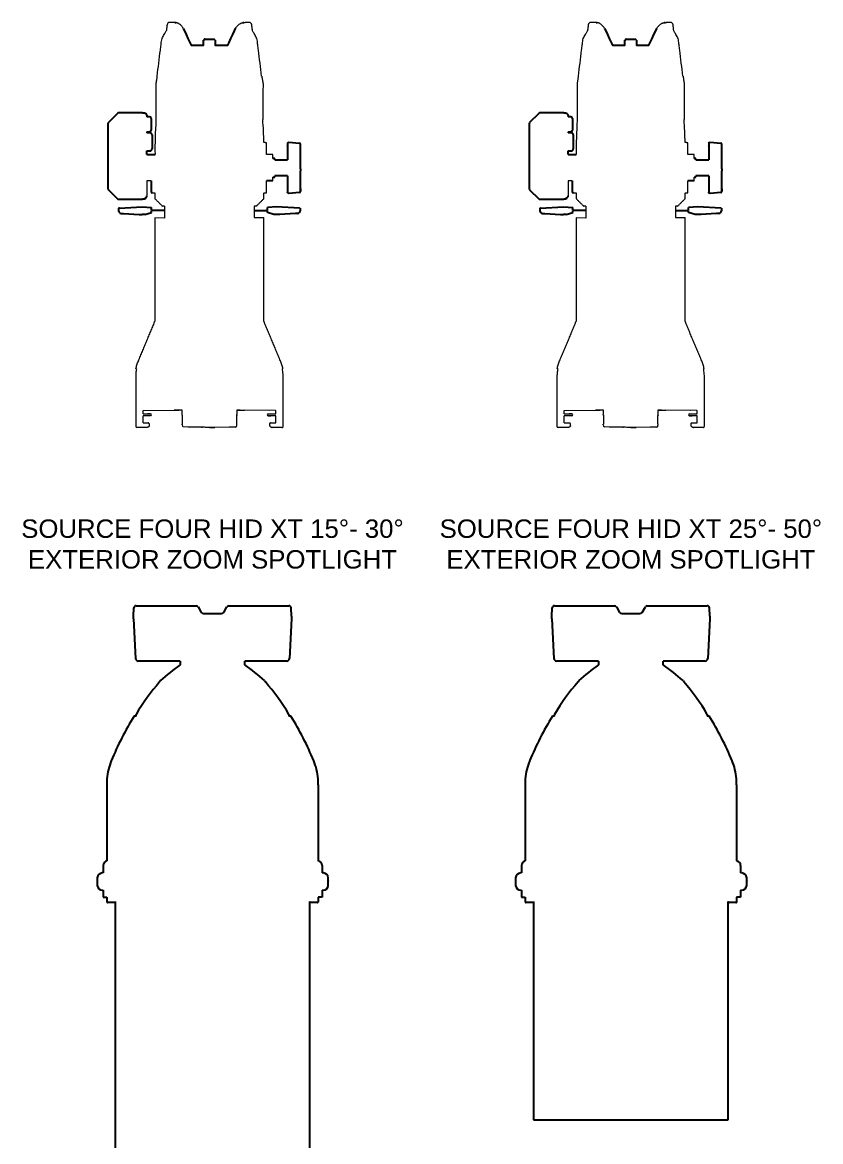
# Model space of a CAD drawing. Header units: inches. Extents: x 0 to 310, y 0 to 246.
# Drawn here: x 1.6 to 39.5, y 48.2 to 101.3 of the extents above; entities that cross this region are included whole.
import ezdxf

# ---------------------------------------------------------------- set-up
doc = ezdxf.new("R2010")
doc.units = ezdxf.units.IN
doc.header["$MEASUREMENT"] = 0
doc.linetypes.add('SLD-Solid', pattern=[0])
doc.layers.add('TEXT', color=1, linetype='Continuous')
doc.styles.add('ARIAL', font='arial.ttf')

msp = doc.modelspace()

# ---------------------------------------------------------------- linework, layer by layer
at = {"linetype": 'SLD-Solid', "lineweight": 15}
for p, q in [((8.781, 101.345), (8.588, 101.345)), ((12.362, 101.345), (12.167, 101.345)), ((28.778, 101.345), (28.586, 101.345)), ((32.359, 101.345), (32.165, 101.345)), ((7.99, 98.795), (7.996, 98.795)), ((27.987, 98.795), (27.994, 98.795)), ((13.189, 95.061), (13.189, 95.628)), ((33.187, 95.061), (33.187, 95.628)), ((7.51, 95.061), (7.51, 95.062)), ((13.486, 94.873), (13.486, 95.061)), ((27.508, 95.061), (27.508, 95.062)), ((33.484, 94.873), (33.484, 95.061)), ((7.703, 93.811), (7.703, 93.306)), ((13.189, 93.248), (13.189, 93.811)), ((13.486, 93.811), (13.486, 93.998)), ((27.701, 93.811), (27.701, 93.306)), ((33.187, 93.248), (33.187, 93.811)), ((33.484, 93.811), (33.484, 93.998)), ((8.346, 92.612), (8.245, 92.612)), ((8.346, 92.612), (8.346, 92.325)), ((12.604, 92.612), (12.604, 92.325)), ((12.705, 92.612), (12.604, 92.612)), ((28.344, 92.612), (28.243, 92.612)), ((28.344, 92.612), (28.344, 92.325)), ((32.602, 92.612), (32.602, 92.325)), ((32.703, 92.612), (32.602, 92.612)), ((8.346, 92.429), (7.723, 92.429)), ((8.346, 92.399), (7.723, 92.399)), ((8.346, 92.047), (7.89, 92.051)), ((8.346, 92.325), (8.346, 92.047)), ((12.604, 92.429), (13.227, 92.429)), ((12.604, 92.399), (13.227, 92.399)), ((12.604, 92.325), (12.604, 92.07)), ((12.604, 92.07), (13.06, 92.074)), ((28.344, 92.429), (27.721, 92.429)), ((28.344, 92.399), (27.721, 92.399)), ((28.344, 92.047), (27.888, 92.051)), ((28.344, 92.325), (28.344, 92.047)), ((32.602, 92.429), (33.225, 92.429)), ((32.602, 92.399), (33.225, 92.399)), ((32.602, 92.325), (32.602, 92.07)), ((32.602, 92.07), (33.058, 92.074)), ((7.874, 87.138), (7.89, 87.138)), ((13.076, 87.138), (13.06, 87.138)), ((27.871, 87.138), (27.888, 87.138)), ((33.074, 87.138), (33.058, 87.138)), ((7.001, 84.878), (6.986, 84.878)), ((7.012, 84.878), (7.001, 84.878)), ((13.937, 84.878), (13.949, 84.878)), ((13.949, 84.878), (13.964, 84.878)), ((26.999, 84.878), (26.984, 84.878)), ((27.01, 84.878), (26.999, 84.878)), ((33.935, 84.878), (33.947, 84.878)), ((33.947, 84.878), (33.962, 84.878)), ((7.325, 82.747), (7.325, 82.91)), ((7.325, 82.91), (7.337, 82.91)), ((7.325, 82.747), (7.684, 82.744)), ((7.684, 82.649), (7.325, 82.646)), ((7.325, 82.316), (7.325, 82.646)), ((7.337, 82.91), (9.002, 82.924)), ((7.686, 82.744), (7.557, 82.745)), ((7.684, 82.649), (7.557, 82.648)), ((7.684, 82.744), (7.686, 82.744)), ((7.686, 82.649), (7.684, 82.649)), ((9.179, 82.926), (8.805, 82.923)), ((9.002, 82.924), (9.033, 82.925)), ((9.179, 82.926), (9.033, 82.925)), ((9.179, 82.926), (9.161, 82.926)), ((9.176, 82.694), (9.176, 82.697)), ((9.179, 82.715), (9.179, 82.926)), ((9.179, 82.676), (9.179, 82.262)), ((11.917, 82.925), (11.772, 82.926)), ((11.772, 82.926), (12.145, 82.923)), ((11.772, 82.926), (11.772, 82.726)), ((11.772, 82.274), (11.772, 82.665)), ((11.774, 82.683), (11.774, 82.709)), ((11.917, 82.925), (11.948, 82.924)), ((13.613, 82.91), (11.948, 82.924)), ((13.308, 82.912), (12.145, 82.923)), ((13.264, 82.744), (13.267, 82.744)), ((13.267, 82.649), (13.264, 82.649)), ((13.264, 82.649), (13.393, 82.648)), ((13.267, 82.744), (13.625, 82.747)), ((13.267, 82.744), (13.393, 82.745)), ((13.625, 82.646), (13.267, 82.649)), ((13.613, 82.91), (13.625, 82.91)), ((13.625, 82.747), (13.625, 82.91)), ((13.625, 82.316), (13.625, 82.646)), ((27.323, 82.747), (27.323, 82.91)), ((27.323, 82.91), (27.335, 82.91)), ((27.323, 82.747), (27.681, 82.744)), ((27.681, 82.649), (27.323, 82.646)), ((27.323, 82.316), (27.323, 82.646)), ((27.335, 82.91), (29, 82.924)), ((27.684, 82.744), (27.555, 82.745)), ((27.681, 82.649), (27.555, 82.648)), ((27.681, 82.744), (27.684, 82.744)), ((27.684, 82.649), (27.681, 82.649)), ((29.176, 82.926), (28.803, 82.923)), ((29, 82.924), (29.031, 82.925)), ((29.176, 82.926), (29.031, 82.925)), ((29.176, 82.926), (29.159, 82.926)), ((29.174, 82.694), (29.174, 82.697)), ((29.176, 82.715), (29.176, 82.926)), ((29.176, 82.676), (29.176, 82.262)), ((31.915, 82.925), (31.769, 82.926)), ((31.769, 82.926), (32.143, 82.923)), ((31.769, 82.926), (31.769, 82.726)), ((31.769, 82.274), (31.769, 82.665)), ((31.772, 82.683), (31.772, 82.709)), ((31.915, 82.925), (31.946, 82.924)), ((33.611, 82.91), (31.946, 82.924)), ((33.306, 82.912), (32.143, 82.923)), ((33.262, 82.744), (33.264, 82.744)), ((33.264, 82.649), (33.262, 82.649)), ((33.262, 82.649), (33.39, 82.648)), ((33.264, 82.744), (33.623, 82.747)), ((33.264, 82.744), (33.39, 82.745)), ((33.623, 82.646), (33.264, 82.649)), ((33.611, 82.91), (33.623, 82.91)), ((33.623, 82.747), (33.623, 82.91)), ((33.623, 82.316), (33.623, 82.646)), ((7.123, 82.099), (7.036, 82.099)), ((7.364, 82.102), (7.123, 82.099)), ((7.325, 82.316), (7.564, 82.314)), ((7.527, 82.103), (7.326, 82.101)), ((7.527, 82.103), (7.364, 82.102)), ((7.391, 82.316), (7.564, 82.314)), ((9.456, 82.119), (9.226, 82.123)), ((9.541, 82.118), (9.456, 82.119)), ((10.14, 82.107), (9.541, 82.118)), ((10.475, 82.101), (10.655, 82.103)), ((11.408, 82.109), (10.729, 82.103)), ((11.489, 82.11), (11.408, 82.109)), ((11.722, 82.112), (11.489, 82.11)), ((11.774, 82.237), (11.774, 82.246)), ((13.328, 82.254), (13.328, 82.254)), ((13.328, 82.228), (13.328, 82.228)), ((13.386, 82.314), (13.625, 82.316)), ((13.386, 82.314), (13.56, 82.316)), ((13.715, 82.1), (13.462, 82.103)), ((13.624, 82.101), (13.462, 82.103)), ((13.827, 82.099), (13.715, 82.1)), ((13.915, 82.099), (13.827, 82.099)), ((27.121, 82.099), (27.033, 82.099)), ((27.362, 82.102), (27.121, 82.099)), ((27.323, 82.316), (27.562, 82.314)), ((27.525, 82.103), (27.324, 82.101)), ((27.525, 82.103), (27.362, 82.102)), ((27.388, 82.316), (27.562, 82.314)), ((29.454, 82.119), (29.224, 82.123)), ((29.539, 82.118), (29.454, 82.119)), ((30.138, 82.107), (29.539, 82.118)), ((30.473, 82.101), (30.653, 82.103)), ((31.405, 82.109), (30.727, 82.103)), ((31.487, 82.11), (31.405, 82.109)), ((31.719, 82.112), (31.487, 82.11)), ((31.772, 82.237), (31.772, 82.246)), ((33.326, 82.254), (33.326, 82.254)), ((33.326, 82.228), (33.326, 82.228)), ((33.384, 82.314), (33.623, 82.316)), ((33.384, 82.314), (33.557, 82.316)), ((33.713, 82.1), (33.46, 82.103)), ((33.622, 82.101), (33.46, 82.103)), ((33.825, 82.099), (33.713, 82.1)), ((33.912, 82.099), (33.825, 82.099))]:
    msp.add_line(p, q, dxfattribs=at)
for p, q in [((8.839, 101.342), (8.891, 101.333)), ((12.059, 101.333), (12.111, 101.342)), ((28.837, 101.342), (28.889, 101.333)), ((32.057, 101.333), (32.109, 101.342)), ((10.251, 100.55), (10.201, 100.5)), ((10.251, 100.55), (10.252, 100.55)), ((10.269, 100.55), (10.252, 100.55)), ((10.269, 100.55), (10.701, 100.55)), ((10.751, 100.5), (10.701, 100.55)), ((30.249, 100.55), (30.199, 100.5)), ((30.266, 100.55), (30.249, 100.55)), ((30.249, 100.55), (30.249, 100.55)), ((30.266, 100.55), (30.699, 100.55)), ((30.749, 100.5), (30.699, 100.55)), ((10.202, 100.5), (10.201, 100.5)), ((10.202, 100.5), (10.202, 100.475)), ((30.2, 100.5), (30.199, 100.5)), ((30.2, 100.5), (30.2, 100.475)), ((12.954, 98.795), (12.961, 98.795)), ((32.952, 98.795), (32.959, 98.795)), ((6.108, 97.02), (5.68, 96.593)), ((7.295, 97.041), (6.157, 97.041)), ((7.295, 97.041), (7.42, 97.041)), ((7.42, 97.041), (7.42, 97.012)), ((7.51, 96.922), (7.51, 96.921)), ((7.51, 96.921), (7.51, 96.864)), ((7.63, 96.864), (7.51, 96.864)), ((7.71, 96.784), (7.71, 96.667)), ((26.106, 97.02), (25.678, 96.593)), ((27.293, 97.041), (26.155, 97.041)), ((27.293, 97.041), (27.418, 97.041)), ((27.418, 97.041), (27.418, 97.012)), ((27.508, 96.922), (27.508, 96.921)), ((27.508, 96.921), (27.508, 96.864)), ((27.628, 96.864), (27.508, 96.864)), ((27.708, 96.784), (27.708, 96.667)), ((5.66, 96.543), (5.66, 93.438)), ((7.71, 96.667), (7.71, 96.352)), ((7.71, 96.352), (7.71, 96.229)), ((25.658, 96.543), (25.658, 93.438)), ((27.708, 96.667), (27.708, 96.352)), ((27.708, 96.352), (27.708, 96.229)), ((7.51, 96.149), (7.63, 96.149)), ((7.51, 96.149), (7.51, 96.1)), ((7.654, 96.1), (7.51, 96.1)), ((7.75, 96.004), (7.75, 95.865)), ((7.75, 95.865), (7.75, 95.487)), ((27.508, 96.149), (27.628, 96.149)), ((27.508, 96.149), (27.508, 96.1)), ((27.652, 96.1), (27.508, 96.1)), ((27.748, 96.004), (27.748, 95.865)), ((27.748, 95.865), (27.748, 95.487)), ((7.51, 95.242), (7.654, 95.242)), ((7.51, 95.062), (7.51, 95.242)), ((7.75, 95.487), (7.75, 95.338)), ((14.181, 95.6), (14.181, 95.463)), ((14.181, 95.463), (14.181, 94.811)), ((14.249, 95.655), (14.749, 95.603)), ((14.806, 95.437), (14.806, 95.545)), ((14.806, 94.381), (14.806, 95.437)), ((27.508, 95.242), (27.652, 95.242)), ((27.508, 95.062), (27.508, 95.242)), ((27.748, 95.487), (27.748, 95.338)), ((34.179, 95.6), (34.179, 95.463)), ((34.179, 95.463), (34.179, 94.811)), ((34.247, 95.655), (34.747, 95.603)), ((34.804, 95.437), (34.804, 95.545)), ((34.804, 94.381), (34.804, 95.437)), ((7.51, 95.12), (7.51, 95.12)), ((7.51, 95.062), (7.892, 95.062)), ((13.573, 94.873), (13.486, 94.873)), ((13.573, 94.811), (13.573, 94.873)), ((13.573, 94.811), (14.181, 94.811)), ((27.508, 95.12), (27.508, 95.12)), ((27.508, 95.062), (27.89, 95.062)), ((33.571, 94.873), (33.484, 94.873)), ((33.571, 94.811), (33.571, 94.873)), ((33.571, 94.811), (34.179, 94.811)), ((14.806, 94.381), (14.806, 94.289)), ((14.806, 93.326), (14.806, 94.289)), ((34.804, 94.381), (34.804, 94.289)), ((34.804, 93.326), (34.804, 94.289)), ((7.703, 93.811), (7.703, 93.306)), ((13.486, 93.811), (13.189, 93.811)), ((13.486, 93.998), (13.573, 93.998)), ((13.573, 93.998), (13.573, 94.061)), ((14.181, 94.061), (13.573, 94.061)), ((14.181, 94.061), (14.181, 93.272)), ((27.701, 93.811), (27.701, 93.306)), ((33.484, 93.811), (33.187, 93.811)), ((33.484, 93.998), (33.571, 93.998)), ((33.571, 93.998), (33.571, 94.061)), ((34.179, 94.061), (33.571, 94.061)), ((34.179, 94.061), (34.179, 93.272)), ((5.68, 93.389), (6.108, 92.961)), ((14.75, 93.264), (14.249, 93.217)), ((14.806, 93.435), (14.806, 93.326)), ((25.678, 93.389), (26.106, 92.961)), ((34.748, 93.264), (34.247, 93.217)), ((34.804, 93.435), (34.804, 93.326)), ((6.157, 92.941), (7.295, 92.941)), ((6.2, 92.519), (7.287, 92.577)), ((7.287, 92.577), (7.723, 92.552)), ((7.42, 92.941), (7.295, 92.941)), ((7.42, 93.011), (7.42, 92.941)), ((7.42, 92.981), (7.42, 92.982)), ((7.723, 92.429), (7.723, 92.551)), ((13.663, 92.577), (13.227, 92.552)), ((13.227, 92.429), (13.227, 92.551)), ((14.75, 92.519), (13.663, 92.577)), ((26.155, 92.941), (27.293, 92.941)), ((26.198, 92.519), (27.285, 92.577)), ((27.285, 92.577), (27.721, 92.552)), ((27.418, 92.941), (27.293, 92.941)), ((27.418, 93.011), (27.418, 92.941)), ((27.418, 92.981), (27.418, 92.982)), ((27.721, 92.429), (27.721, 92.551)), ((33.661, 92.577), (33.225, 92.552)), ((33.225, 92.429), (33.225, 92.551)), ((34.748, 92.519), (33.661, 92.577)), ((6.2, 92.519), (6.163, 92.517)), ((6.163, 92.517), (6.163, 92.398)), ((6.291, 92.264), (6.395, 92.258)), ((6.395, 92.258), (7.147, 92.219)), ((7.413, 92.212), (7.723, 92.305)), ((7.723, 92.305), (7.723, 92.399)), ((13.227, 92.305), (13.227, 92.399)), ((13.537, 92.212), (13.227, 92.305)), ((14.555, 92.258), (13.803, 92.219)), ((14.659, 92.264), (14.555, 92.258)), ((14.75, 92.519), (14.787, 92.517)), ((14.787, 92.517), (14.787, 92.398)), ((26.198, 92.519), (26.161, 92.517)), ((26.161, 92.517), (26.161, 92.398)), ((26.289, 92.264), (26.393, 92.258)), ((26.393, 92.258), (27.145, 92.219)), ((27.411, 92.212), (27.721, 92.305)), ((27.721, 92.305), (27.721, 92.399)), ((33.225, 92.305), (33.225, 92.399)), ((33.535, 92.212), (33.225, 92.305)), ((34.553, 92.258), (33.801, 92.219)), ((34.657, 92.264), (34.553, 92.258)), ((34.748, 92.519), (34.785, 92.517)), ((34.785, 92.517), (34.785, 92.398)), ((7.624, 82.254), (7.625, 82.254)), ((27.622, 82.254), (27.623, 82.254)), ((6.872, 73.127), (6.893, 73.532)), ((6.993, 73.627), (8.872, 73.627)), ((8.872, 73.627), (9.847, 73.627)), ((9.934, 73.577), (10.086, 73.315)), ((11.158, 73.315), (11.309, 73.577)), ((11.396, 73.627), (12.372, 73.627)), ((12.372, 73.627), (14.251, 73.627)), ((14.372, 73.127), (14.351, 73.532)), ((26.733, 73.127), (26.754, 73.532)), ((26.854, 73.627), (28.733, 73.627)), ((28.733, 73.627), (29.708, 73.627)), ((29.795, 73.577), (29.947, 73.315)), ((31.019, 73.315), (31.17, 73.577)), ((31.257, 73.627), (32.233, 73.627)), ((32.233, 73.627), (34.112, 73.627)), ((34.233, 73.127), (34.211, 73.532)), ((6.872, 73.002), (6.872, 73.127)), ((6.872, 73.002), (6.97, 71.121)), ((10.194, 73.252), (11.05, 73.252)), ((14.372, 73.002), (14.273, 71.121)), ((14.372, 73.127), (14.372, 73.002)), ((26.733, 73.002), (26.733, 73.127)), ((26.733, 73.002), (26.831, 71.121)), ((30.055, 73.252), (30.911, 73.252)), ((34.233, 73.002), (34.134, 71.121)), ((34.233, 73.127), (34.233, 73.002)), ((9.086, 71.002), (7.095, 71.002)), ((9.086, 71.002), (9.086, 70.814)), ((12.157, 70.814), (12.157, 71.002)), ((14.148, 71.002), (12.157, 71.002)), ((28.947, 71.002), (26.956, 71.002)), ((28.947, 71.002), (28.947, 70.814)), ((32.018, 70.814), (32.018, 71.002)), ((34.009, 71.002), (32.018, 71.002)), ((8.147, 70.077), (8.113, 70.012)), ((13.097, 70.077), (13.131, 70.012)), ((28.008, 70.077), (27.974, 70.012)), ((32.958, 70.077), (32.992, 70.012)), ((6.993, 68.382), (6.904, 68.382)), ((14.339, 68.382), (14.251, 68.382)), ((26.854, 68.382), (26.765, 68.382)), ((34.2, 68.382), (34.112, 68.382)), ((5.606, 65.127), (5.606, 61.501)), ((15.638, 65.127), (15.638, 61.504)), ((25.467, 65.127), (25.467, 61.501)), ((35.499, 65.127), (35.499, 61.504)), ((5.43, 61.282), (5.43, 61.281)), ((5.43, 61.281), (5.43, 60.936)), ((15.832, 61.282), (15.832, 61.281)), ((15.832, 61.281), (15.832, 60.936)), ((25.291, 61.282), (25.291, 61.281)), ((25.291, 61.281), (25.291, 60.936)), ((35.693, 61.282), (35.693, 61.281)), ((35.693, 61.281), (35.693, 60.936)), ((5.151, 60.703), (5.151, 60.639)), ((5.151, 60.638), (5.151, 60.639)), ((5.151, 60.636), (5.151, 60.638)), ((5.151, 60.636), (5.151, 60.461)), ((5.43, 60.936), (5.39, 60.936)), ((15.881, 60.936), (15.832, 60.936)), ((16.12, 60.692), (16.12, 60.703)), ((16.12, 60.692), (16.12, 60.692)), ((16.12, 60.692), (16.12, 60.69)), ((16.12, 60.552), (16.12, 60.69)), ((25.012, 60.703), (25.012, 60.639)), ((25.012, 60.638), (25.012, 60.639)), ((25.012, 60.636), (25.012, 60.638)), ((25.012, 60.636), (25.012, 60.461)), ((25.291, 60.936), (25.251, 60.936)), ((35.742, 60.936), (35.693, 60.936)), ((35.981, 60.692), (35.981, 60.703)), ((35.981, 60.692), (35.981, 60.692)), ((35.981, 60.692), (35.981, 60.69)), ((35.981, 60.552), (35.981, 60.69)), ((5.151, 60.459), (5.151, 60.461)), ((5.151, 60.458), (5.151, 60.459)), ((5.151, 60.458), (5.151, 60.344)), ((5.151, 60.344), (5.151, 60.341)), ((5.151, 60.344), (5.151, 60.343)), ((5.151, 60.343), (5.151, 60.344)), ((5.39, 60.109), (5.43, 60.109)), ((5.43, 60.109), (5.43, 59.781)), ((15.832, 60.109), (15.881, 60.109)), ((15.832, 60.109), (15.832, 59.781)), ((16.12, 60.552), (16.12, 60.551)), ((16.12, 60.551), (16.12, 60.549)), ((16.12, 60.383), (16.12, 60.549)), ((16.12, 60.383), (16.12, 60.381)), ((16.12, 60.381), (16.12, 60.381)), ((16.12, 60.341), (16.12, 60.381)), ((25.012, 60.459), (25.012, 60.461)), ((25.012, 60.458), (25.012, 60.459)), ((25.012, 60.458), (25.012, 60.344)), ((25.012, 60.344), (25.012, 60.341)), ((25.012, 60.344), (25.012, 60.343)), ((25.012, 60.343), (25.012, 60.344)), ((25.251, 60.109), (25.291, 60.109)), ((25.291, 60.109), (25.291, 59.781)), ((35.693, 60.109), (35.742, 60.109)), ((35.693, 60.109), (35.693, 59.781)), ((35.981, 60.552), (35.981, 60.551)), ((35.981, 60.551), (35.981, 60.549)), ((35.981, 60.383), (35.981, 60.549)), ((35.981, 60.383), (35.981, 60.381)), ((35.981, 60.381), (35.981, 60.381)), ((35.981, 60.341), (35.981, 60.381)), ((5.43, 59.781), (5.606, 59.781)), ((5.606, 59.781), (5.606, 59.552)), ((5.997, 59.571), (5.997, 42.772)), ((15.247, 42.772), (15.247, 59.571)), ((15.638, 59.781), (15.638, 59.552)), ((15.832, 59.781), (15.638, 59.781)), ((25.291, 59.781), (25.467, 59.781)), ((25.467, 59.781), (25.467, 59.552)), ((25.858, 59.571), (25.858, 49.207)), ((35.108, 49.207), (35.108, 59.571)), ((35.499, 59.781), (35.499, 59.552)), ((35.693, 59.781), (35.499, 59.781)), ((5.963, 59.522), (5.636, 59.522)), ((5.963, 59.522), (5.963, 59.522)), ((5.993, 59.552), (5.993, 59.554)), ((5.993, 59.552), (5.993, 59.552)), ((15.251, 59.552), (15.251, 59.552)), ((15.279, 59.522), (15.281, 59.522)), ((15.608, 59.522), (15.281, 59.522)), ((25.824, 59.522), (25.497, 59.522)), ((25.824, 59.522), (25.824, 59.522)), ((25.854, 59.552), (25.854, 59.554)), ((25.854, 59.552), (25.854, 59.552)), ((35.112, 59.552), (35.112, 59.552)), ((35.139, 59.522), (35.142, 59.522)), ((35.469, 59.522), (35.142, 59.522)), ((25.858, 49.207), (35.108, 49.207))]:
    msp.add_line(p, q)
at = {"flags": 128}
for points in [[(9.237, 101.058), (9.29, 100.944), (9.372, 100.769), (9.457, 100.586), (9.547, 100.394), (9.608, 100.262), (10.201, 100.262), (10.201, 100.5)], [(10.751, 100.5), (10.751, 100.262), (11.344, 100.262), (11.405, 100.394), (11.495, 100.586), (11.581, 100.769), (11.662, 100.944), (11.715, 101.057)], [(29.235, 101.058), (29.288, 100.944), (29.369, 100.769), (29.455, 100.586), (29.545, 100.394), (29.606, 100.262), (30.199, 100.262), (30.199, 100.5)], [(30.749, 100.5), (30.749, 100.262), (31.342, 100.262), (31.403, 100.394), (31.493, 100.586), (31.578, 100.769), (31.66, 100.944), (31.712, 101.057)], [(7.147, 92.219), (7.146, 92.219), (7.159, 92.219), (7.187, 92.219), (7.226, 92.218), (7.272, 92.217), (7.288, 92.216)], [(13.803, 92.219), (13.804, 92.219), (13.791, 92.219), (13.763, 92.219), (13.724, 92.218), (13.678, 92.217), (13.662, 92.216)], [(27.145, 92.219), (27.144, 92.219), (27.157, 92.219), (27.185, 92.219), (27.224, 92.218), (27.27, 92.217), (27.286, 92.216)], [(33.801, 92.219), (33.802, 92.219), (33.789, 92.219), (33.761, 92.219), (33.722, 92.218), (33.676, 92.217), (33.66, 92.216)]]:
    msp.add_lwpolyline(points, dxfattribs=at)
at = {"linetype": 'SLD-Solid', "lineweight": 15, "flags": 128}
for points in [[(13.298, 95.061), (13.29, 95.061), (13.269, 95.061), (13.233, 95.061), (13.189, 95.061)], [(13.486, 95.061), (13.478, 95.061), (13.456, 95.061), (13.419, 95.061), (13.368, 95.061), (13.304, 95.061), (13.227, 95.061)], [(33.296, 95.061), (33.288, 95.061), (33.267, 95.061), (33.231, 95.061), (33.187, 95.061)], [(33.484, 95.061), (33.476, 95.061), (33.454, 95.061), (33.417, 95.061), (33.366, 95.061), (33.302, 95.061), (33.224, 95.061)], [(7.703, 93.811), (7.692, 93.811), (7.627, 93.811), (7.576, 93.811), (7.54, 93.811), (7.517, 93.811), (7.51, 93.811), (7.51, 93.101)], [(27.701, 93.811), (27.69, 93.811), (27.625, 93.811), (27.574, 93.811), (27.537, 93.811), (27.515, 93.811), (27.508, 93.811), (27.508, 93.101)]]:
    msp.add_lwpolyline(points, dxfattribs=at)
at = {"linetype": 'SLD-Solid', "lineweight": 15}
for centre, radius, start, end in [((8.588, 101.221), 0.125, 90, 173), ((12.362, 101.221), 0.125, 7, 90), ((28.586, 101.221), 0.125, 90, 173), ((32.359, 101.221), 0.125, 7, 90), ((26.337, 95.359), 18.447, 175.8625, 180.9216), ((-5.387, 95.359), 18.447, 0.8431, 4.2679), ((46.335, 95.359), 18.447, 175.8625, 180.9216), ((14.611, 95.359), 18.447, 0.8431, 4.2679), ((7.763, 93.306), 0.06, 180, 268), ((27.761, 93.306), 0.06, 180, 268), ((7.686, 82.701), 0.043, 0.3368, 89.5), ((7.686, 82.692), 0.043, 270.5, 0.3396), ((13.264, 82.701), 0.043, 90.5, 180.3396), ((13.264, 82.692), 0.043, 180.3368, 269.5), ((27.684, 82.701), 0.043, 0.3368, 89.5), ((27.684, 82.692), 0.043, 270.5, 0.3396), ((33.262, 82.701), 0.043, 90.5, 180.3396), ((33.262, 82.692), 0.043, 180.3368, 269.5), ((7.035, 82.159), 0.06, 180.7164, 270.5), ((13.327, 82.299), 0.0446, 267.2294, 270.8857), ((13.327, 82.184), 0.0437, 89.0829, 92.8116), ((13.915, 82.159), 0.06, 269.5, 0.7083), ((27.033, 82.159), 0.06, 180.7164, 270.5), ((33.325, 82.299), 0.0446, 267.2294, 270.8857), ((33.325, 82.184), 0.0437, 89.0829, 92.8116), ((33.913, 82.159), 0.06, 269.5, 0.7083)]:
    msp.add_arc(centre, radius, start, end, dxfattribs=at)
for centre, radius, start, end in [((6.157, 96.971), 0.07, 90.0005, 134.9995), ((7.42, 96.922), 0.09, 359.9998, 90.0002), ((7.63, 96.784), 0.08, 0, 90), ((26.155, 96.971), 0.07, 90.0005, 134.9995), ((27.418, 96.922), 0.09, 359.9998, 90.0002), ((27.628, 96.784), 0.08, 0, 90), ((5.73, 96.543), 0.07, 134.9997, 180.0003), ((25.728, 96.543), 0.07, 134.9997, 180.0003), ((7.63, 96.229), 0.08, 270, 0), ((7.654, 96.004), 0.096, 0, 90), ((27.628, 96.229), 0.08, 270, 0), ((27.652, 96.004), 0.096, 0, 90), ((7.654, 95.338), 0.096, 270, 0), ((14.746, 95.543), 0.0599, 2.0026, 87.328), ((27.652, 95.338), 0.096, 270, 0), ((34.744, 95.543), 0.0599, 2.0026, 87.328), ((5.73, 93.438), 0.07, 179.9997, 225.0005), ((7.42, 93.101), 0.09, 269.9999, 0.0001), ((7.763, 93.306), 0.06, 180, 268), ((14.744, 93.326), 0.0625, 275.9235, 360), ((25.728, 93.438), 0.07, 179.9997, 225.0005), ((27.418, 93.101), 0.09, 269.9999, 0.0001), ((27.761, 93.306), 0.06, 180, 268), ((34.742, 93.326), 0.0625, 275.9235, 360), ((6.157, 93.011), 0.07, 225.0001, 270.0001), ((26.155, 93.011), 0.07, 225.0001, 270.0001), ((6.299, 92.399), 0.135, 180, 267), ((7.288, 89.98), 2.236, 86.797, 89.997), ((13.662, 89.98), 2.236, 90.003, 93.203), ((14.651, 92.399), 0.135, 273, 0), ((26.297, 92.399), 0.135, 180, 267), ((27.286, 89.98), 2.236, 86.797, 89.997), ((33.66, 89.98), 2.236, 90.003, 93.203), ((34.649, 92.399), 0.135, 273, 0), ((6.993, 73.527), 0.1, 90, 177), ((9.847, 73.527), 0.1, 30, 90), ((11.396, 73.527), 0.1, 90, 150), ((14.251, 73.527), 0.1, 3, 90), ((26.854, 73.527), 0.1, 90, 177), ((29.708, 73.527), 0.1, 30, 90), ((31.257, 73.527), 0.1, 90, 150), ((34.112, 73.527), 0.1, 3, 90), ((10.194, 73.377), 0.125, 210, 270), ((11.05, 73.377), 0.125, 270, 330), ((30.055, 73.377), 0.125, 210, 270), ((30.911, 73.377), 0.125, 270, 330), ((7.095, 71.127), 0.125, 183, 270), ((14.778, 62.592), 10, 124.6936, 131.5388), ((6.465, 62.592), 10, 48.4612, 55.3064), ((14.148, 71.127), 0.125, 270, 357), ((26.956, 71.127), 0.125, 183, 270), ((34.639, 62.592), 10, 124.6936, 131.5388), ((26.326, 62.592), 10, 48.4612, 55.3064), ((34.009, 71.127), 0.125, 270, 357), ((15.619, 63.405), 10, 138.6485, 149.6182), ((5.624, 63.405), 10, 30.3816, 41.3515), ((35.48, 63.405), 10, 138.6485, 149.6182), ((25.485, 63.405), 10, 30.3816, 41.3515), ((18.769, 60.952), 14, 147.943, 157.6893), ((2.474, 60.952), 14, 22.3107, 32.0571), ((38.63, 60.952), 14, 147.943, 157.6893), ((22.335, 60.952), 14, 22.3107, 32.0571), ((8.593, 65.127), 3, 157.6893, 174.6575), ((12.651, 65.127), 3, 5.3422, 22.3107), ((28.454, 65.127), 3, 157.6893, 174.6575), ((32.512, 65.127), 3, 5.3422, 22.3107), ((5.655, 61.282), 0.224, 102.5898, 180), ((15.608, 61.282), 0.225, 0, 82.3206), ((25.516, 61.282), 0.224, 102.5898, 180), ((35.469, 61.282), 0.225, 0, 82.3206), ((5.407, 60.68), 0.256, 93.6366, 174.7863), ((15.865, 60.68), 0.256, 5.2137, 86.3634), ((25.268, 60.68), 0.256, 93.6366, 174.7863), ((35.726, 60.68), 0.256, 5.2137, 86.3634), ((5.407, 60.365), 0.256, 185.2137, 266.3634), ((15.865, 60.365), 0.256, 273.6366, 354.7863), ((25.268, 60.365), 0.256, 185.2137, 266.3634), ((35.726, 60.365), 0.256, 273.6366, 354.7863), ((5.636, 59.552), 0.03, 180, 270), ((5.963, 59.552), 0.03, 317.2828, 359.9996), ((15.281, 59.552), 0.03, 180.0041, 225.6458), ((15.608, 59.552), 0.03, 270, 0), ((25.497, 59.552), 0.03, 180, 270), ((25.824, 59.552), 0.03, 317.2828, 359.9996), ((35.142, 59.552), 0.03, 180.0041, 225.6458), ((35.469, 59.552), 0.03, 270, 0)]:
    msp.add_arc(centre, radius, start, end)
for centre, major_axis, ratio, start_param, end_param in [((10.484, 145.723), (0.025, 164.105), 0.016211, 1.863187, 1.874223), ((30.482, 145.723), (0.025, 164.105), 0.016211, 1.863187, 1.874223), ((9.227, 82.243), (0, 0.12), 0.424231, 1.698938, 3.135512), ((11.721, 82.237), (0, 0.125), 0.424265, 3.144633, 4.708711), ((11.749, 82.246), (-0.0001, 0.06), 0.424254, 4.707192, 5.183978), ((29.224, 82.243), (0, 0.12), 0.424231, 1.698938, 3.135512), ((31.719, 82.237), (0, 0.125), 0.424265, 3.144633, 4.708711), ((31.747, 82.246), (-0.0001, 0.06), 0.424254, 4.707192, 5.183978)]:
    msp.add_ellipse(centre, major_axis=major_axis, ratio=ratio, start_param=start_param, end_param=end_param, dxfattribs=at)
at = {"extrusion": (0, 0, -1)}
for centre, major_axis, ratio, start_param, end_param in [((14.244, 95.6), (-0.0625, 0.0013), 0.921914, 6.263735, 6.469858), ((14.244, 95.463), (-0.0625, -0.0015), 0.932153, 0.022517, 0.22864), ((14.244, 95.597), (-0.0599, 0.0195), 0.917041, 6.198868, 7.650807), ((34.242, 95.6), (-0.0625, 0.0013), 0.921914, 6.263735, 6.469858), ((34.242, 95.463), (-0.0625, -0.0015), 0.932153, 0.022517, 0.22864), ((34.242, 95.597), (-0.0599, 0.0195), 0.917041, 6.198868, 7.650807), ((14.244, 93.272), (-0.0625, -0.0013), 0.921914, 6.096512, 6.302636), ((14.244, 93.275), (-0.0599, -0.0195), 0.917041, 4.915564, 6.367503), ((34.242, 93.272), (-0.0625, -0.0013), 0.921914, 6.096512, 6.302636), ((34.242, 93.275), (-0.0599, -0.0195), 0.917041, 4.915564, 6.367503)]:
    msp.add_ellipse(centre, major_axis=major_axis, ratio=ratio, start_param=start_param, end_param=end_param, dxfattribs=at)
at = {"linetype": 'SLD-Solid', "lineweight": 15}
for points in [[(8.465, 101.236), (8.43, 100.949)], [(8.839, 101.342), (8.816, 101.344)], [(12.111, 101.342), (12.134, 101.344)], [(12.521, 100.949), (12.485, 101.236)], [(28.463, 101.236), (28.427, 100.949)], [(28.837, 101.342), (28.814, 101.344)], [(32.109, 101.342), (32.132, 101.344)], [(32.518, 100.949), (32.483, 101.236)], [(7.99, 98.795), (7.93, 98.421)], [(13.02, 98.421), (13.009, 96.732)], [(27.987, 98.795), (27.928, 98.421)], [(33.018, 98.421), (33.007, 96.732)], [(13.189, 95.628), (13.057, 95.633)], [(33.187, 95.628), (33.055, 95.633)], [(7.761, 93.246), (7.89, 93.242)], [(7.89, 93.243), (7.89, 92.967)], [(13.059, 93.244), (13.189, 93.248)], [(13.06, 92.967), (13.06, 93.224)], [(27.759, 93.246), (27.888, 93.242)], [(27.888, 93.243), (27.888, 92.967)], [(33.057, 93.244), (33.187, 93.248)], [(33.058, 92.967), (33.058, 93.224)], [(7.89, 92.967), (8.245, 92.612)], [(12.705, 92.612), (13.06, 92.967)], [(27.888, 92.967), (28.243, 92.612)], [(32.703, 92.612), (33.058, 92.967)], [(7.89, 92.051), (7.89, 87.138)], [(13.06, 87.138), (13.06, 92.074)], [(27.888, 92.051), (27.888, 87.138)], [(33.058, 87.138), (33.058, 92.074)], [(7.104, 85.264), (7.854, 87.052)], [(7.854, 87.052), (7.874, 87.138)], [(13.096, 87.052), (13.076, 87.138)], [(13.847, 85.264), (13.096, 87.052)], [(27.101, 85.264), (27.852, 87.052)], [(27.852, 87.052), (27.871, 87.138)], [(33.094, 87.052), (33.074, 87.138)], [(33.844, 85.264), (33.094, 87.052)], [(6.975, 84.497), (6.975, 82.159)], [(6.975, 84.497), (6.975, 84.497)], [(13.975, 82.159), (13.975, 84.497)], [(13.975, 84.497), (13.975, 84.497)], [(26.973, 84.497), (26.973, 82.159)], [(26.973, 84.497), (26.973, 84.497)], [(33.973, 82.159), (33.973, 84.497)], [(33.973, 84.497), (33.973, 84.497)], [(7.729, 82.692), (7.729, 82.701)], [(13.221, 82.701), (13.221, 82.692)], [(27.727, 82.692), (27.727, 82.701)], [(33.219, 82.701), (33.219, 82.692)], [(7.625, 82.207), (7.625, 82.254)], [(10.096, 82.108), (10.14, 82.107)], [(10.655, 82.103), (10.729, 82.103)], [(13.325, 82.254), (13.325, 82.228)], [(13.325, 82.254), (13.325, 82.254)], [(27.623, 82.207), (27.623, 82.254)], [(30.094, 82.108), (30.138, 82.107)], [(30.653, 82.103), (30.727, 82.103)], [(33.323, 82.254), (33.323, 82.228)], [(33.323, 82.254), (33.323, 82.254)]]:
    msp.add_open_spline(points, degree=1, dxfattribs=at)
for points, knots in [([(8.816, 101.344), (8.812, 101.344), (8.802, 101.345), (8.791, 101.345), (8.783, 101.345), (8.782, 101.345), (8.782, 101.345)], [0, 0, 0, 0, 0.3057761, 0.8626301, 0.9783943, 1, 1, 1, 1]), ([(8.944, 101.318), (8.933, 101.322), (8.915, 101.328), (8.898, 101.331), (8.891, 101.333)], [0, 0, 0, 0, 0.594486, 1, 1, 1, 1]), ([(9.235, 101.057), (9.22, 101.084), (9.19, 101.14), (9.129, 101.208), (9.061, 101.263), (8.998, 101.298), (8.959, 101.313), (8.944, 101.318)], [0, 0, 0, 0, 0.203304, 0.4144471, 0.6339113, 0.8589827, 1, 1, 1, 1]), ([(11.715, 101.057), (11.73, 101.084), (11.76, 101.14), (11.821, 101.208), (11.889, 101.263), (11.952, 101.298), (11.991, 101.313), (12.007, 101.318)], [0, 0, 0, 0, 0.203304, 0.414447, 0.633911, 0.858983, 1, 1, 1, 1]), ([(12.007, 101.318), (12.017, 101.322), (12.036, 101.328), (12.052, 101.331), (12.059, 101.333)], [0, 0, 0, 0, 0.594486, 1, 1, 1, 1]), ([(12.134, 101.344), (12.138, 101.344), (12.148, 101.345), (12.159, 101.345), (12.167, 101.345), (12.168, 101.345), (12.169, 101.345)], [0, 0, 0, 0, 0.305776, 0.86263, 0.978394, 1, 1, 1, 1]), ([(28.814, 101.344), (28.81, 101.344), (28.8, 101.345), (28.789, 101.345), (28.781, 101.345), (28.78, 101.345), (28.779, 101.345)], [0, 0, 0, 0, 0.3057761, 0.8626301, 0.9783943, 1, 1, 1, 1]), ([(28.941, 101.318), (28.931, 101.322), (28.912, 101.328), (28.896, 101.331), (28.889, 101.333)], [0, 0, 0, 0, 0.594486, 1, 1, 1, 1]), ([(29.232, 101.057), (29.218, 101.084), (29.188, 101.14), (29.127, 101.208), (29.059, 101.263), (28.996, 101.298), (28.956, 101.313), (28.941, 101.318)], [0, 0, 0, 0, 0.203304, 0.4144471, 0.6339113, 0.8589827, 1, 1, 1, 1]), ([(31.713, 101.057), (31.728, 101.084), (31.758, 101.14), (31.819, 101.208), (31.887, 101.263), (31.95, 101.298), (31.989, 101.313), (32.004, 101.318)], [0, 0, 0, 0, 0.203304, 0.414447, 0.633911, 0.858983, 1, 1, 1, 1]), ([(32.004, 101.318), (32.015, 101.322), (32.033, 101.328), (32.05, 101.331), (32.057, 101.333)], [0, 0, 0, 0, 0.594486, 1, 1, 1, 1]), ([(32.132, 101.344), (32.136, 101.344), (32.146, 101.345), (32.157, 101.345), (32.165, 101.345), (32.166, 101.345), (32.166, 101.345)], [0, 0, 0, 0, 0.305776, 0.86263, 0.978394, 1, 1, 1, 1]), ([(7.996, 98.795), (8.046, 99.205), (8.102, 99.656), (8.162, 100.148), (8.177, 100.271), (8.193, 100.394), (8.204, 100.517), (8.255, 100.663), (8.344, 100.799), (8.405, 100.904), (8.43, 100.949)], [0, 0, 0, 0, 0.543778, 0.5981558, 0.6525336, 0.7069114, 0.7612418, 0.8152445, 0.9076033, 0.9749, 0.9749, 0.9749, 0.9749]), ([(12.954, 98.795), (12.904, 99.205), (12.848, 99.656), (12.788, 100.148), (12.773, 100.271), (12.757, 100.394), (12.746, 100.517), (12.695, 100.663), (12.606, 100.799), (12.545, 100.904), (12.52, 100.949)], [0, 0, 0, 0, 0.543778, 0.5981558, 0.6525336, 0.7069114, 0.7612418, 0.8152445, 0.9076033, 0.9749, 0.9749, 0.9749, 0.9749]), ([(27.994, 98.795), (28.044, 99.205), (28.099, 99.656), (28.16, 100.148), (28.175, 100.271), (28.191, 100.394), (28.202, 100.517), (28.253, 100.663), (28.342, 100.799), (28.403, 100.904), (28.428, 100.949)], [0, 0, 0, 0, 0.543778, 0.5981558, 0.6525336, 0.7069114, 0.7612418, 0.8152445, 0.9076033, 0.9749, 0.9749, 0.9749, 0.9749]), ([(32.952, 98.795), (32.902, 99.205), (32.846, 99.656), (32.786, 100.148), (32.771, 100.271), (32.755, 100.394), (32.744, 100.517), (32.693, 100.663), (32.603, 100.799), (32.543, 100.904), (32.518, 100.949)], [0, 0, 0, 0, 0.543778, 0.5981558, 0.6525336, 0.7069114, 0.7612418, 0.8152445, 0.9076033, 0.9749, 0.9749, 0.9749, 0.9749]), ([(12.961, 98.795), (12.971, 98.733), (12.99, 98.608), (13.01, 98.484), (13.02, 98.421)], [0, 0, 0, 0, 0.499837, 1, 1, 1, 1]), ([(32.959, 98.795), (32.968, 98.733), (32.988, 98.608), (33.008, 98.484), (33.018, 98.421)], [0, 0, 0, 0, 0.499837, 1, 1, 1, 1]), ([(13.059, 93.244), (13.059, 93.239), (13.06, 93.227), (13.06, 93.225), (13.06, 93.224)], [0, 0, 0, 0, 0.4290587, 1, 1, 1, 1]), ([(33.057, 93.244), (33.057, 93.239), (33.058, 93.227), (33.058, 93.225), (33.058, 93.224)], [0, 0, 0, 0, 0.4290587, 1, 1, 1, 1]), ([(6.986, 84.878), (7, 84.944), (7.03, 85.075), (7.079, 85.201), (7.104, 85.264)], [0, 0, 0, 0, 0.497472, 1, 1, 1, 1]), ([(13.964, 84.878), (13.95, 84.944), (13.92, 85.075), (13.871, 85.201), (13.847, 85.264)], [0, 0, 0, 0, 0.497472, 1, 1, 1, 1]), ([(26.984, 84.878), (26.998, 84.944), (27.028, 85.075), (27.077, 85.201), (27.101, 85.264)], [0, 0, 0, 0, 0.497472, 1, 1, 1, 1]), ([(33.962, 84.878), (33.947, 84.944), (33.918, 85.075), (33.869, 85.201), (33.844, 85.264)], [0, 0, 0, 0, 0.497472, 1, 1, 1, 1]), ([(7.012, 84.878), (7.006, 84.843), (6.993, 84.772), (6.982, 84.668), (6.976, 84.576), (6.976, 84.52), (6.976, 84.497)], [0, 0, 0, 0, 0.282132, 0.560556, 0.820226, 1, 1, 1, 1]), ([(13.974, 84.497), (13.974, 84.521), (13.974, 84.59), (13.965, 84.705), (13.952, 84.809), (13.94, 84.866), (13.937, 84.878)], [0, 0, 0, 0, 0.186468, 0.539295, 0.903062, 1, 1, 1, 1]), ([(27.01, 84.878), (27.003, 84.843), (26.991, 84.772), (26.98, 84.668), (26.974, 84.576), (26.973, 84.52), (26.973, 84.497)], [0, 0, 0, 0, 0.282132, 0.560556, 0.820226, 1, 1, 1, 1]), ([(33.972, 84.497), (33.972, 84.521), (33.972, 84.59), (33.963, 84.705), (33.95, 84.809), (33.938, 84.866), (33.935, 84.878)], [0, 0, 0, 0, 0.186468, 0.539295, 0.903062, 1, 1, 1, 1]), ([(9.176, 82.697), (9.176, 82.7), (9.176, 82.706), (9.177, 82.712), (9.178, 82.714), (9.179, 82.715)], [0, 0, 0, 0, 0.418069, 0.83536, 1, 1, 1, 1]), ([(9.179, 82.676), (9.178, 82.679), (9.176, 82.683), (9.176, 82.69), (9.176, 82.694), (9.176, 82.694)], [0, 0, 0, 0, 0.4419364, 0.8852198, 1, 1, 1, 1]), ([(11.772, 82.726), (11.772, 82.724), (11.774, 82.72), (11.774, 82.713), (11.774, 82.709), (11.774, 82.709)], [0, 0, 0, 0, 0.44305, 0.887471, 1, 1, 1, 1]), ([(11.774, 82.683), (11.774, 82.68), (11.774, 82.675), (11.773, 82.669), (11.772, 82.666), (11.772, 82.665)], [0, 0, 0, 0, 0.418553, 0.836299, 1, 1, 1, 1]), ([(29.174, 82.697), (29.174, 82.7), (29.174, 82.706), (29.175, 82.712), (29.176, 82.714), (29.176, 82.715)], [0, 0, 0, 0, 0.418069, 0.83536, 1, 1, 1, 1]), ([(29.176, 82.676), (29.176, 82.679), (29.174, 82.683), (29.174, 82.69), (29.174, 82.694), (29.174, 82.694)], [0, 0, 0, 0, 0.4419364, 0.8852198, 1, 1, 1, 1]), ([(31.769, 82.726), (31.77, 82.724), (31.771, 82.72), (31.772, 82.713), (31.772, 82.709), (31.772, 82.709)], [0, 0, 0, 0, 0.44305, 0.887471, 1, 1, 1, 1]), ([(31.772, 82.683), (31.772, 82.68), (31.772, 82.675), (31.771, 82.669), (31.77, 82.666), (31.769, 82.665)], [0, 0, 0, 0, 0.418553, 0.836299, 1, 1, 1, 1]), ([(7.608, 82.151), (7.603, 82.144), (7.589, 82.126), (7.561, 82.107), (7.538, 82.104), (7.527, 82.103)], [0, 0, 0, 0, 0.259526, 0.640095, 1, 1, 1, 1]), ([(7.624, 82.254), (7.624, 82.258), (7.625, 82.268), (7.617, 82.285), (7.604, 82.3), (7.586, 82.312), (7.572, 82.313), (7.564, 82.314)], [0, 0, 0, 0, 0.112638, 0.334582, 0.542705, 0.751441, 1, 1, 1, 1]), ([(7.621, 82.183), (7.621, 82.182), (7.62, 82.171), (7.614, 82.161), (7.608, 82.151)], [0.1361317, 0.1361317, 0.1361317, 0.1361317, 0.2098762, 1, 1, 1, 1]), ([(7.621, 82.183), (7.624, 82.19), (7.625, 82.198), (7.625, 82.206), (7.625, 82.207)], [0.5039528, 0.5039528, 0.5039528, 0.5039528, 0.9711531, 1, 1, 1, 1]), ([(9.176, 82.228), (9.176, 82.234), (9.176, 82.246), (9.178, 82.257), (9.179, 82.262)], [0, 0, 0, 0, 0.517588, 1, 1, 1, 1]), ([(10.475, 82.101), (10.395, 82.103), (10.269, 82.105), (10.142, 82.107), (10.096, 82.108)], [0, 0, 0, 0, 0.633133, 1, 1, 1, 1]), ([(10.729, 82.103), (10.645, 82.103), (10.561, 82.102), (10.476, 82.101), (10.475, 82.101)], [0, 0, 0, 0, 0.985074, 1, 1, 1, 1]), ([(13.325, 82.228), (13.325, 82.227), (13.324, 82.214), (13.331, 82.188), (13.348, 82.156), (13.374, 82.13), (13.407, 82.111), (13.438, 82.104), (13.456, 82.103), (13.462, 82.103)], [0, 0, 0, 0, 0.012209, 0.190932, 0.365871, 0.54185, 0.725688, 0.921408, 1, 1, 1, 1]), ([(13.386, 82.314), (13.379, 82.313), (13.365, 82.312), (13.345, 82.3), (13.332, 82.284), (13.325, 82.267), (13.326, 82.257), (13.326, 82.254)], [0, 0, 0, 0, 0.228095, 0.459975, 0.684907, 0.907433, 1, 1, 1, 1]), ([(27.606, 82.151), (27.601, 82.144), (27.587, 82.126), (27.559, 82.107), (27.536, 82.104), (27.525, 82.103)], [0, 0, 0, 0, 0.259526, 0.640095, 1, 1, 1, 1]), ([(27.622, 82.254), (27.622, 82.258), (27.623, 82.268), (27.615, 82.285), (27.602, 82.3), (27.584, 82.312), (27.569, 82.313), (27.562, 82.314)], [0, 0, 0, 0, 0.112638, 0.334582, 0.542705, 0.751441, 1, 1, 1, 1]), ([(27.619, 82.183), (27.619, 82.182), (27.618, 82.171), (27.612, 82.161), (27.606, 82.151)], [0.1361317, 0.1361317, 0.1361317, 0.1361317, 0.2098762, 1, 1, 1, 1]), ([(27.619, 82.183), (27.622, 82.19), (27.623, 82.198), (27.623, 82.206), (27.623, 82.207)], [0.5039528, 0.5039528, 0.5039528, 0.5039528, 0.9711531, 1, 1, 1, 1]), ([(29.174, 82.228), (29.174, 82.234), (29.174, 82.246), (29.175, 82.257), (29.176, 82.262)], [0, 0, 0, 0, 0.517588, 1, 1, 1, 1]), ([(30.473, 82.101), (30.393, 82.103), (30.267, 82.105), (30.14, 82.107), (30.094, 82.108)], [0, 0, 0, 0, 0.633133, 1, 1, 1, 1]), ([(30.727, 82.103), (30.643, 82.103), (30.559, 82.102), (30.474, 82.101), (30.473, 82.101)], [0, 0, 0, 0, 0.985074, 1, 1, 1, 1]), ([(33.323, 82.228), (33.323, 82.227), (33.322, 82.214), (33.328, 82.188), (33.345, 82.156), (33.372, 82.13), (33.405, 82.111), (33.436, 82.104), (33.454, 82.103), (33.46, 82.103)], [0, 0, 0, 0, 0.012209, 0.190932, 0.365871, 0.54185, 0.725688, 0.921408, 1, 1, 1, 1]), ([(33.384, 82.314), (33.377, 82.313), (33.362, 82.312), (33.343, 82.3), (33.33, 82.284), (33.323, 82.267), (33.324, 82.257), (33.324, 82.254)], [0, 0, 0, 0, 0.228095, 0.459975, 0.684907, 0.907433, 1, 1, 1, 1])]:
    msp.add_open_spline(points, degree=3, knots=knots, dxfattribs=at)
for points, knots in [([(10.252, 100.55), (10.251, 100.549), (10.235, 100.533), (10.218, 100.516), (10.202, 100.5)], [0, 0, 0, 0, 0.013759, 1, 1, 1, 1]), ([(30.249, 100.55), (30.249, 100.549), (30.233, 100.533), (30.216, 100.516), (30.2, 100.5)], [0, 0, 0, 0, 0.013759, 1, 1, 1, 1]), ([(6.993, 68.382), (6.993, 68.394), (6.993, 68.423), (6.993, 68.456), (6.993, 68.46), (6.993, 68.463)], [0.4289254, 0.4289254, 0.4289254, 0.4289254, 0.5588563, 0.7782164, 1, 1, 1, 1]), ([(14.251, 68.463), (14.251, 68.463), (14.251, 68.466), (14.251, 68.455), (14.251, 68.43), (14.251, 68.4), (14.251, 68.382)], [0, 0, 0, 0, 0.0001404, 0.190383, 0.380636, 0.5703308, 0.5703308, 0.5703308, 0.5703308]), ([(26.854, 68.382), (26.854, 68.394), (26.854, 68.423), (26.854, 68.456), (26.854, 68.46), (26.854, 68.463)], [0.4289254, 0.4289254, 0.4289254, 0.4289254, 0.5588563, 0.7782164, 1, 1, 1, 1]), ([(34.112, 68.463), (34.112, 68.463), (34.112, 68.466), (34.112, 68.455), (34.112, 68.43), (34.112, 68.4), (34.112, 68.382)], [0, 0, 0, 0, 0.0001404, 0.190383, 0.380636, 0.5703308, 0.5703308, 0.5703308, 0.5703308]), ([(5.606, 65.407), (5.606, 65.406), (5.606, 65.403), (5.606, 65.38), (5.606, 65.333), (5.606, 65.261), (5.606, 65.191), (5.606, 65.146), (5.606, 65.127)], [0, 0, 0, 0, 0.152985, 0.31018, 0.555448, 0.740405, 0.891725, 1, 1, 1, 1]), ([(15.638, 65.127), (15.638, 65.143), (15.638, 65.183), (15.638, 65.244), (15.638, 65.313), (15.638, 65.362), (15.638, 65.393), (15.638, 65.404), (15.638, 65.408), (15.638, 65.407), (15.638, 65.407)], [0, 0, 0, 0, 0.092303, 0.228912, 0.378188, 0.606057, 0.752176, 0.902496, 0.999896, 1, 1, 1, 1]), ([(25.467, 65.407), (25.467, 65.406), (25.467, 65.403), (25.467, 65.38), (25.467, 65.333), (25.467, 65.261), (25.467, 65.191), (25.467, 65.146), (25.467, 65.127)], [0, 0, 0, 0, 0.152985, 0.31018, 0.555448, 0.740405, 0.891725, 1, 1, 1, 1]), ([(35.499, 65.127), (35.499, 65.143), (35.499, 65.183), (35.499, 65.244), (35.499, 65.313), (35.499, 65.362), (35.499, 65.393), (35.499, 65.404), (35.499, 65.408), (35.499, 65.407), (35.499, 65.407)], [0, 0, 0, 0, 0.092303, 0.228912, 0.378188, 0.606057, 0.752176, 0.902496, 0.999896, 1, 1, 1, 1]), ([(15.248, 59.564), (15.248, 59.563), (15.25, 59.554), (15.25, 59.556), (15.251, 59.553), (15.251, 59.552)], [0, 0, 0, 0, 0.035744, 0.856178, 1, 1, 1, 1]), ([(35.109, 59.564), (35.109, 59.563), (35.111, 59.554), (35.111, 59.556), (35.111, 59.553), (35.112, 59.552)], [0, 0, 0, 0, 0.035744, 0.856178, 1, 1, 1, 1]), ([(5.963, 59.522), (5.964, 59.522), (5.967, 59.522), (5.974, 59.524), (5.981, 59.528), (5.986, 59.532), (5.989, 59.536), (5.99, 59.539), (5.99, 59.54), (5.99, 59.54)], [0, 0, 0, 0, 0.019895, 0.273965, 0.481695, 0.660203, 0.810868, 0.944871, 1, 1, 1, 1]), ([(15.253, 59.54), (15.253, 59.54), (15.254, 59.539), (15.255, 59.536), (15.26, 59.53), (15.267, 59.525), (15.274, 59.522), (15.279, 59.522), (15.281, 59.523)], [0, 0, 0, 0, 0.088803, 0.244867, 0.42001, 0.646502, 0.899114, 1, 1, 1, 1]), ([(25.824, 59.522), (25.825, 59.522), (25.828, 59.522), (25.834, 59.524), (25.842, 59.528), (25.847, 59.532), (25.85, 59.536), (25.851, 59.539), (25.851, 59.54), (25.851, 59.54)], [0, 0, 0, 0, 0.019895, 0.273965, 0.481695, 0.660203, 0.810868, 0.944871, 1, 1, 1, 1]), ([(35.114, 59.54), (35.114, 59.54), (35.114, 59.539), (35.116, 59.536), (35.121, 59.53), (35.128, 59.525), (35.135, 59.522), (35.14, 59.522), (35.142, 59.523)], [0, 0, 0, 0, 0.088803, 0.244867, 0.42001, 0.646502, 0.899114, 1, 1, 1, 1])]:
    msp.add_open_spline(points, degree=3, knots=knots)

# ---------------------------------------------------------------- texts
at = {"layer": 'TEXT', "char_height": 0.875, "width": 20.15864, "attachment_point": 2, "style": 'ARIAL'}
for s, insert in [('SOURCE FOUR HID XT 15°- 30°\\PEXTERIOR ZOOM SPOTLIGHT', (10.622, 77.728)), ('SOURCE FOUR HID XT 25°- 50°\\PEXTERIOR ZOOM SPOTLIGHT', (30.483, 77.728))]:
    msp.add_mtext(s, dxfattribs=dict(at, insert=insert))

doc.saveas('drawing.dxf')
